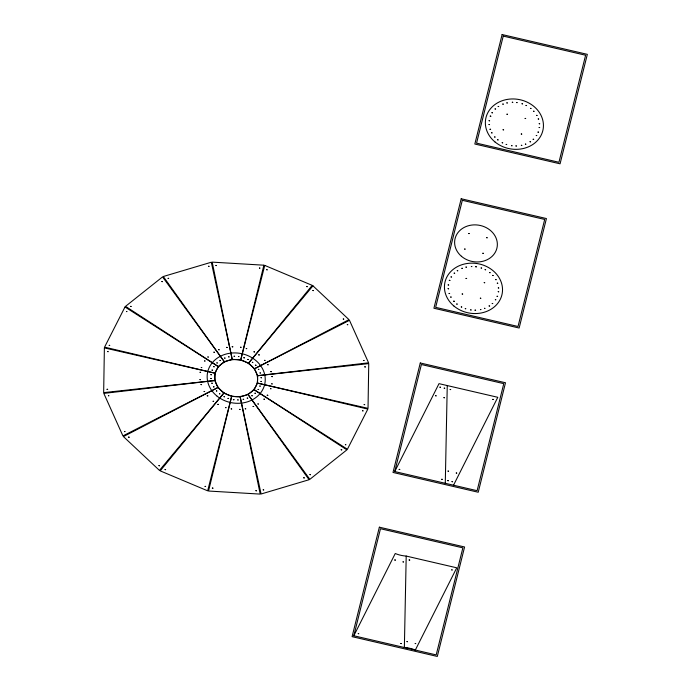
<?xml version="1.0" encoding="UTF-8"?>
<svg xmlns="http://www.w3.org/2000/svg" width="691" height="691" viewBox="0 0 691 691"><rect width="100%" height="100%" fill="white"/><g stroke="black" fill="none" stroke-linecap="round" stroke-linejoin="round"><path stroke-width="1.04" d="M406.204 556.065L404.365 647.51A29.177 25.057 10.5 0 1 415.326 650.058L456.76 567.803L406.204 556.065A29.177 25.057 10.5 0 1 395.252 553.517L353.818 635.763L436.194 654.904L462.866 547.859L380.482 528.727L353.818 635.763M445.28 483.303L447.25 385.569M394.734 471.556L421.398 364.52L503.782 383.652L477.11 490.696L394.734 471.556L439.01 383.652L497.796 397.308L453.521 485.212M104.384 347.884L103.659 392.635L214.771 380.491L214.892 373.2L104.384 347.884M201.003 384.55L201.582 384.619L201.003 384.55M201.28 367.5L201.858 367.569L201.28 367.482M204.121 391.477L204.7 391.547L204.121 391.46M204.605 360.952L205.184 361.022L204.614 360.935M217.846 404.356L218.425 404.425L217.855 404.339M218.727 349.724L219.306 349.793L218.727 349.706M225.586 407.612L226.164 407.681L225.586 407.595M226.553 347.392L227.132 347.469L226.553 347.392M245.279 408.778L245.858 408.847L245.279 408.761M246.238 348.566L246.817 348.635L246.255 348.514M253.105 406.455L253.683 406.524L253.105 406.455M253.977 351.823L254.556 351.892L253.977 351.823M257.631 375.74L257.518 383.03L254.167 389.646L248.086 394.501L309.844 479.329L346.899 449.858L254.124 389.698L347.4 449.254L367.845 409.089L257.501 383.099L368.027 408.346L368.744 363.596L257.631 375.74M267.218 395.226L267.797 395.295L267.218 395.226M267.711 364.701L268.289 364.77L267.711 364.667M270.552 388.679L271.131 388.748L270.552 388.644M270.82 371.628L271.399 371.698L270.829 371.611M109.213 345.362L109.791 345.44L109.221 345.345M108.409 395.701L108.988 395.779L108.418 395.667M126.444 311.503L127.023 311.581L126.444 311.486M124.518 431.538L125.097 431.625L124.527 431.504M168.129 278.352L168.708 278.43L168.129 278.326M165.063 469.578L165.641 469.664L165.071 469.543M208.613 266.303L209.183 266.398L208.63 266.234M205.08 486.412L205.659 486.49L205.089 486.369M212.025 370.1L212.603 370.177L212.033 370.074M211.817 383.22L212.396 383.315L211.826 383.168M213.752 366.714L214.322 366.809L213.769 366.636M213.433 386.805L214.003 386.882L213.433 386.805M224.618 358.068L225.197 358.145L224.627 358.033M223.996 396.72L224.575 396.807L224.014 396.669M228.669 356.858L229.248 356.936L228.678 356.824M228.004 398.405L228.583 398.482L228.004 398.387M243.828 357.765L244.407 357.843L243.828 357.765M243.163 399.303L243.742 399.389L243.172 399.251M247.827 359.441L248.406 359.527L247.827 359.424M247.205 398.102L247.784 398.18L247.214 398.068M258.399 369.365L258.978 369.443L258.399 369.348M258.08 389.456L258.659 389.534L258.08 389.439M260.015 372.95L260.585 373.028L260.015 372.915M259.799 386.07L260.377 386.148L259.799 386.053M266.752 269.758L267.322 269.853L266.769 269.689M263.219 489.867L263.798 489.945L263.219 489.841M306.769 286.584L307.34 286.687L306.778 286.532M303.703 477.818L304.282 477.896L303.703 477.818M347.305 324.623L347.884 324.71L347.314 324.606M345.379 444.667L345.958 444.762L345.396 444.598M363.423 360.469L364.002 360.547L363.423 360.469M362.611 410.808L363.19 410.886L362.62 410.774M394.777 559.995L395.356 560.073L394.777 559.995M403.017 561.913L403.587 562.008L403.026 561.861M406.973 641.602L407.552 641.68L406.982 641.585M415.213 643.511L415.792 643.589L415.222 643.476M435.693 395.788L436.271 395.865L435.693 395.77M443.933 397.696L444.503 397.8L443.95 397.627M449.314 280.339L449.884 280.416L449.314 280.339M449.098 293.468L449.677 293.545L449.098 293.45M451.033 276.953L451.612 277.031L451.042 276.918M450.713 297.052L451.292 297.13L450.713 297.035M448.018 471.107L448.597 471.202L448.027 471.055M461.899 268.307L462.478 268.393L461.908 268.289M461.286 306.968L461.856 307.046L461.286 306.951M462.167 294.003L462.745 294.081L462.167 293.986M456.259 473.015L456.837 473.102L456.259 472.998M464.663 249.062L465.242 249.14L464.663 249.045M465.95 267.106L466.529 267.184L465.959 267.072M466.045 278.43L466.624 278.508L466.045 278.43M465.285 308.652L465.864 308.73L465.285 308.635M468.541 233.489L469.12 233.567L468.541 233.489M481.109 268.004L481.687 268.082L481.117 267.97M480.349 298.227L480.927 298.305L480.349 298.192M480.444 309.551L481.022 309.628L480.444 309.533M482.845 253.286L483.424 253.364L482.854 253.251M490.23 116.131L490.8 116.209L490.23 116.131M484.227 282.654L484.806 282.731L484.236 282.619M490.014 129.26L490.593 129.338L490.014 129.26M485.108 269.689L485.687 269.766L485.117 269.654M486.723 237.713L487.302 237.79L486.723 237.695M484.495 308.35L485.065 308.428L484.495 308.316M491.949 112.745L492.528 112.823L491.957 112.711M491.629 132.836L492.208 132.922L491.629 132.802M495.68 279.605L496.259 279.691L495.68 279.587M495.361 299.704L495.939 299.782L495.361 299.669M502.815 104.099L503.393 104.177L502.823 104.065M502.202 142.761L502.772 142.838L502.202 142.726M497.295 283.189L497.874 283.267L497.295 283.155M503.083 129.796L503.661 129.873L503.083 129.77M497.079 296.318L497.658 296.413L497.097 296.249M506.866 102.899L507.444 102.976L506.866 102.881M506.961 114.222L507.54 114.3L506.961 114.205M506.201 144.445L506.779 144.523L506.201 144.419M522.025 103.797L522.603 103.892L522.033 103.745M521.264 134.011L521.843 134.097L521.264 133.976M521.36 145.343L521.938 145.421L521.368 145.309M525.143 118.446L525.721 118.524L525.143 118.429M526.024 105.481L526.602 105.559L526.032 105.447M525.41 144.134L525.981 144.22L525.41 144.117M536.596 115.397L537.175 115.475L536.596 115.38M536.276 135.496L536.855 135.574L536.285 135.462M538.211 118.982L538.79 119.059L538.211 118.964M537.995 132.111L538.574 132.188L537.995 132.111M200.079 372.302L200.658 372.389L200.088 372.268M199.967 379.592L200.537 379.679L199.967 379.575M207.87 356.997L208.44 357.083L207.87 356.962M207.248 395.788L207.827 395.865L207.248 395.788M213.908 352.194L214.486 352.28L213.908 352.177M213.122 401.298L213.692 401.393L213.122 401.264M232.202 346.752L232.781 346.822L232.202 346.752M231.209 408.908L231.779 408.994L231.209 408.873M240.623 347.253L241.202 347.34L240.632 347.219M239.63 409.409L240.2 409.495L239.63 409.374M258.71 354.854L259.289 354.924L258.71 354.854M257.924 403.967L258.494 404.071L257.942 403.898M264.584 360.365L265.163 360.452L264.584 360.348M263.962 399.165L264.541 399.251L263.962 399.148M271.865 376.569L272.444 376.655L271.865 376.552M271.753 383.859L272.323 383.946L271.753 383.825M358.249 633.612L358.828 633.716L358.266 633.543M399.165 469.405L399.744 469.474L399.165 469.405M400.858 643.511L401.436 643.597L400.866 643.476M409.132 559.995L409.711 560.064L409.132 559.995M439.942 387.176L440.521 387.262L439.942 387.159M444.201 388.161L444.779 388.256L444.209 388.126M441.782 479.304L442.352 479.39L441.782 479.269M450.169 389.499L450.748 389.586L450.178 389.474M447.751 480.634L448.329 480.703L447.751 480.634M452.009 481.618L452.588 481.696L452.009 481.618M451.741 569.885L452.32 569.98L451.75 569.85M492.787 399.389L493.357 399.484L492.787 399.355M107.666 351.572L108.237 351.676L107.675 351.538M107.062 389.292L107.641 389.379L107.062 389.292M130.659 306.389L131.238 306.484L130.659 306.372M128.561 437.127L129.139 437.204L128.561 437.127M161.893 281.548L162.471 281.643L161.893 281.531M158.939 465.63L159.517 465.708L158.939 465.63M215.92 265.474L216.49 265.569L215.92 265.456M210.876 374.703L211.455 374.798L210.893 374.652M210.815 378.469L211.394 378.582L210.833 378.418M216.879 362.922L217.449 363.017L216.888 362.861M216.43 390.942L217 391.037L216.43 390.907M219.997 360.434L220.576 360.529L220.014 360.382M219.462 393.792L220.04 393.887L219.479 393.74M212.344 488.088L212.923 488.166L212.344 488.088M234.085 356.245L234.655 356.357L234.102 356.176M233.385 399.648L233.964 399.726L233.385 399.648M238.438 356.504L239.017 356.599L238.447 356.47M237.747 399.908L238.317 400.003L237.756 399.873M259.479 268.065L260.058 268.16L259.488 268.048M252.37 362.36L252.941 362.455L252.37 362.326M251.835 395.718L252.405 395.813L251.835 395.701M255.402 365.211L255.981 365.289L255.402 365.211M254.953 393.231L255.532 393.326L254.962 393.214M261.008 377.675L261.587 377.778L261.017 377.657M260.948 381.449L261.526 381.544L260.956 381.415M255.912 490.679L256.491 490.757L255.912 490.679M312.893 290.522L313.464 290.617L312.893 290.505M309.939 474.605L310.509 474.7L309.939 474.587M343.263 319.026L343.842 319.121L343.272 319.009M341.173 449.763L341.751 449.841L341.173 449.763M364.77 366.852L365.349 366.93L364.77 366.852M364.166 404.572L364.744 404.676L364.174 404.537M448.165 284.942L448.735 285.038L448.165 284.908M448.105 288.717L448.675 288.812L448.105 288.7M454.16 273.161L454.73 273.256L454.16 273.144M453.711 301.19L454.289 301.267L453.711 301.19M457.278 270.682L457.857 270.777L457.287 270.665M456.742 304.04L457.321 304.135L456.751 304.023M471.366 266.484L471.944 266.588L471.374 266.45M470.675 309.896L471.245 309.991L470.675 309.879M475.728 266.743L476.298 266.83L475.728 266.743M489.081 120.735L489.651 120.83L489.081 120.7M489.021 124.51L489.591 124.605L489.021 124.475M475.028 310.155L475.607 310.233L475.028 310.155M495.076 108.953L495.646 109.048L495.076 108.936M494.626 136.973L495.197 137.077L494.626 136.956M498.194 106.466L498.772 106.561L498.202 106.449M497.658 139.824L498.237 139.928L497.667 139.807M489.651 272.6L490.221 272.695L489.651 272.582M489.116 305.958L489.686 306.061L489.116 305.94M492.683 275.45L493.262 275.545L492.692 275.415M492.234 303.479L492.813 303.574L492.242 303.461M512.281 102.277L512.852 102.389L512.299 102.225M498.289 287.922L498.867 288.017L498.297 287.905M498.228 291.697L498.807 291.792L498.237 291.68M511.59 145.68L512.161 145.784L511.59 145.646M516.643 102.536L517.213 102.631L516.643 102.518M515.944 145.939L516.523 146.043L515.944 145.922M530.567 108.392L531.137 108.487L530.576 108.357M530.032 141.75L530.602 141.845L530.04 141.715M533.599 111.242L534.169 111.355L533.616 111.191M533.15 139.271L533.728 139.366L533.158 139.228M539.213 123.715L539.783 123.81L539.213 123.698M539.153 127.489L539.723 127.585L539.153 127.464M231.692 396.366L208.527 491.033L260.213 494.1L240.123 396.867L231.692 396.366M263.884 265.197L240.71 359.864L232.288 359.363L224.385 361.695L218.287 366.532L125.512 306.363L162.558 276.901L224.325 361.73L163.301 276.512L211.325 262.226L232.211 359.372L212.197 262.131L263.884 265.197M379.368 527.181L352.09 636.653L437.308 656.45L464.585 546.978L379.368 527.181M420.283 362.974L393.006 472.445L478.224 492.242L505.501 382.762L420.283 362.974M461.199 198.758L433.922 308.238L519.14 328.026L546.426 218.555L461.199 198.758M502.115 34.55L474.838 144.022L560.064 163.819L587.341 54.347L502.115 34.55M462.322 200.304L435.65 307.348L518.025 326.48L544.698 219.444L462.322 200.304M503.238 36.096L476.565 143.141L558.941 162.273L585.614 55.237L503.238 36.096M231.623 396.349L207.663 490.826L160.191 470.865L223.884 393.101L231.623 396.349M264.748 265.404L240.788 359.881L248.527 363.129L312.22 285.366L264.748 265.404M125.002 306.977L104.566 347.141L214.91 373.131L218.235 366.584L125.002 306.977M312.954 285.832L248.587 363.172L254.461 368.683L257.622 375.671L368.588 362.835L349.473 320.313L254.504 368.744L348.99 319.648L312.954 285.832M223.815 393.058L159.457 470.398L123.421 436.582L217.95 387.547L223.815 393.058M217.907 387.487L122.938 435.917L103.823 393.395L214.789 380.56L217.907 387.487M248.026 394.535L240.192 396.859L261.086 494.005L309.102 479.718L248.026 394.535M494.946 141.914A29.177 25.057 10.5 0 0 542.806 130.746A29.177 25.057 10.5 0 0 505.449 99.78A29.177 25.057 10.5 0 0 494.946 141.914M461.389 256.257A21.464 18.441 10.5 0 0 496.803 248.596A21.464 18.441 10.5 0 0 469.759 225.404A21.464 18.441 10.5 0 0 461.389 256.257M221.612 390.951A21.464 18.441 10.5 0 0 257.026 383.289A21.464 18.441 10.5 0 0 229.982 360.106A21.464 18.441 10.5 0 0 221.612 390.951M216.749 395.883A29.177 25.057 10.5 0 0 264.61 384.714A29.177 25.057 10.5 0 0 227.253 353.749A29.177 25.057 10.5 0 0 216.749 395.883M454.03 306.13A29.177 25.057 10.5 0 0 501.891 294.962A29.177 25.057 10.5 0 0 464.533 263.988A29.177 25.057 10.5 0 0 454.03 306.13"/></g></svg>
